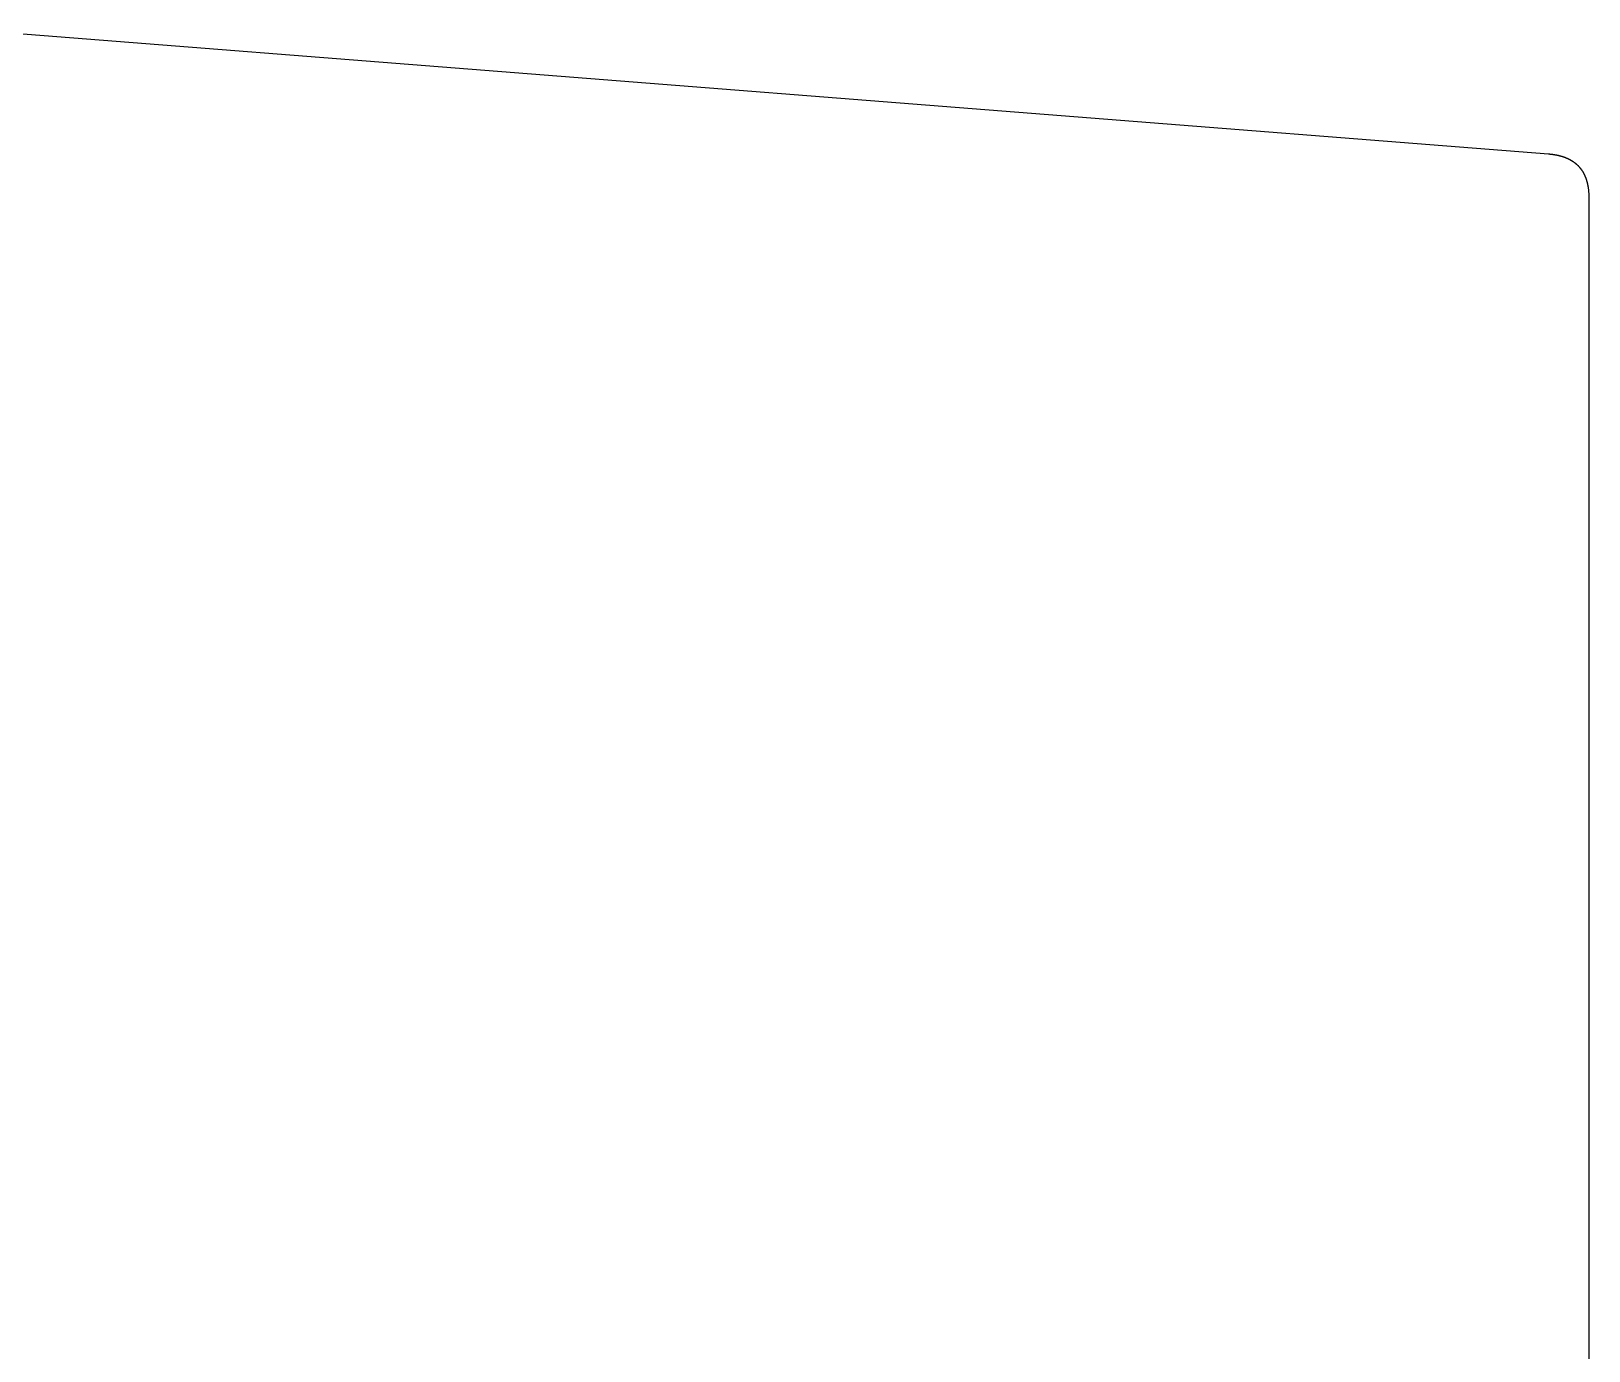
# Model space of a CAD drawing. Extents: x -174 to 104, y -42 to 61.
# Drawn here: x 68.63 to 104.18, y 9.19 to 39.31 of the extents above; entities that cross this region are included whole.
import ezdxf

# ---------------------------------------------------------------- set-up
doc = ezdxf.new("R2010")
doc.units = 0
doc.layers.add('BLACK', color=7, linetype='CONTINUOUS')

msp = doc.modelspace()

# ---------------------------------------------------------------- linework, layer by layer
at = {"layer": 'BLACK', "linetype": 'CONTINUOUS'}
for p, q in [((67.668181, 39.312002), (103.25854, 36.51098)), ((103.25854, 36.51098), (103.264601, 36.510493)), ((103.264601, 36.510493), (103.270643, 36.509987)), ((103.270643, 36.509987), (103.276646, 36.509465)), ((103.276646, 36.509465), (103.282629, 36.508924)), ((103.282629, 36.508924), (103.288575, 36.508367)), ((103.288575, 36.508367), (103.2945, 36.507791)), ((103.2945, 36.507791), (103.300389, 36.507199)), ((103.300389, 36.507199), (103.306257, 36.506588)), ((103.306257, 36.506588), (103.312089, 36.505962)), ((103.312089, 36.505962), (103.317901, 36.505317)), ((103.317901, 36.505317), (103.323676, 36.504656)), ((103.323676, 36.504656), (103.329432, 36.503978)), ((103.329432, 36.503978), (103.335151, 36.503283)), ((103.335151, 36.503283), (103.340851, 36.502571)), ((103.340851, 36.502571), (103.346516, 36.501843)), ((103.346516, 36.501843), (103.352161, 36.501097)), ((103.352161, 36.501097), (103.35777, 36.500336)), ((103.35777, 36.500336), (103.36336, 36.499557)), ((103.36336, 36.499557), (103.368915, 36.498763)), ((103.368915, 36.498763), (103.374451, 36.497952)), ((103.374451, 36.497952), (103.379953, 36.497125)), ((103.379953, 36.497125), (103.385435, 36.496281)), ((103.385435, 36.496281), (103.390883, 36.495422)), ((103.390883, 36.495422), (103.396312, 36.494545)), ((103.396312, 36.494545), (103.401707, 36.493654)), ((103.401707, 36.493654), (103.407083, 36.492746)), ((103.407083, 36.492746), (103.412425, 36.491823)), ((103.412425, 36.491823), (103.417749, 36.490883)), ((103.417749, 36.490883), (103.423039, 36.489929)), ((103.423039, 36.489929), (103.428311, 36.488957)), ((103.428311, 36.488957), (103.43355, 36.487971)), ((103.43355, 36.487971), (103.438771, 36.486969)), ((103.438771, 36.486969), (103.443959, 36.485952)), ((103.443959, 36.485952), (103.449128, 36.484919)), ((103.449128, 36.484919), (103.454265, 36.483871)), ((103.454265, 36.483871), (103.459384, 36.482807)), ((103.459384, 36.482807), (103.464471, 36.481729)), ((103.464471, 36.481729), (103.46954, 36.480634)), ((103.46954, 36.480634), (103.474577, 36.479526)), ((103.474577, 36.479526), (103.479597, 36.478401)), ((103.479597, 36.478401), (103.484585, 36.477263)), ((103.484585, 36.477263), (103.489555, 36.476109)), ((103.489555, 36.476109), (103.494494, 36.47494)), ((103.494494, 36.47494), (103.499415, 36.473756)), ((103.499415, 36.473756), (103.504306, 36.472558)), ((103.504306, 36.472558), (103.509179, 36.471345)), ((103.509179, 36.471345), (103.514022, 36.470118)), ((103.514022, 36.470118), (103.518847, 36.468874)), ((103.518847, 36.468874), (103.523642, 36.467618)), ((103.523642, 36.467618), (103.528419, 36.466346)), ((103.528419, 36.466346), (103.533167, 36.465061)), ((103.533167, 36.465061), (103.537898, 36.46376)), ((103.537898, 36.46376), (103.542599, 36.462446)), ((103.542599, 36.462446), (103.547283, 36.461117)), ((103.547283, 36.461117), (103.551938, 36.459774)), ((103.551938, 36.459774), (103.556576, 36.458416)), ((103.556576, 36.458416), (103.561185, 36.457046)), ((103.561185, 36.457046), (103.565777, 36.455659)), ((103.565777, 36.455659), (103.570341, 36.45426)), ((103.570341, 36.45426), (103.574888, 36.452846)), ((103.574888, 36.452846), (103.579407, 36.451419)), ((103.579407, 36.451419), (103.583908, 36.449977)), ((103.583908, 36.449977), (103.588382, 36.448522)), ((103.588382, 36.448522), (103.59284, 36.447052)), ((103.59284, 36.447052), (103.597269, 36.44557)), ((103.597269, 36.44557), (103.601682, 36.444073)), ((103.601682, 36.444073), (103.606068, 36.442563)), ((103.606068, 36.442563), (103.610438, 36.441038)), ((103.610438, 36.441038), (103.61478, 36.439501)), ((103.61478, 36.439501), (103.619106, 36.437949)), ((103.619106, 36.437949), (103.623406, 36.436385)), ((103.623406, 36.436385), (103.627689, 36.434806)), ((103.627689, 36.434806), (103.631946, 36.433215)), ((103.631946, 36.433215), (103.636186, 36.431609)), ((103.636186, 36.431609), (103.640401, 36.429991)), ((103.640401, 36.429991), (103.644599, 36.428358)), ((103.644599, 36.428358), (103.648772, 36.426714)), ((103.648772, 36.426714), (103.652928, 36.425054)), ((103.652928, 36.425054), (103.65706, 36.423383)), ((103.65706, 36.423383), (103.661175, 36.421697)), ((103.661175, 36.421697), (103.665265, 36.42)), ((103.665265, 36.42), (103.669339, 36.418287)), ((103.669339, 36.418287), (103.673388, 36.416564)), ((103.673388, 36.416564), (103.677421, 36.414825)), ((103.677421, 36.414825), (103.681431, 36.413075)), ((103.681431, 36.413075), (103.685423, 36.41131)), ((103.685423, 36.41131), (103.689392, 36.409534)), ((103.689392, 36.409534), (103.693345, 36.407743)), ((103.693345, 36.407743), (103.697275, 36.405941)), ((103.697275, 36.405941), (103.701188, 36.404124)), ((103.701188, 36.404124), (103.705078, 36.402296)), ((103.705078, 36.402296), (103.708952, 36.400453)), ((103.708952, 36.400453), (103.712803, 36.398599)), ((103.712803, 36.398599), (103.716639, 36.396731)), ((103.716639, 36.396731), (103.720451, 36.394851)), ((103.720451, 36.394851), (103.724248, 36.392957)), ((103.724248, 36.392957), (103.728022, 36.391052)), ((103.728022, 36.391052), (103.731781, 36.389132)), ((103.731781, 36.389132), (103.735517, 36.387201)), ((103.735517, 36.387201), (103.739237, 36.385256)), ((103.739237, 36.385256), (103.742936, 36.383299)), ((103.742936, 36.383299), (103.746619, 36.381328)), ((103.746619, 36.381328), (103.75028, 36.379346)), ((103.75028, 36.379346), (103.753926, 36.37735)), ((103.753926, 36.37735), (103.757551, 36.375343)), ((103.757551, 36.375343), (103.76116, 36.373321)), ((103.76116, 36.373321), (103.764747, 36.371288)), ((103.764747, 36.371288), (103.76832, 36.369241)), ((103.76832, 36.369241), (103.771871, 36.367183)), ((103.771871, 36.367183), (103.775407, 36.365111)), ((103.775407, 36.365111), (103.778923, 36.363028)), ((103.778923, 36.363028), (103.782423, 36.36093)), ((103.782423, 36.36093), (103.785903, 36.358822)), ((103.785903, 36.358822), (103.789367, 36.356699)), ((103.789367, 36.356699), (103.792811, 36.354565)), ((103.792811, 36.354565), (103.79624, 36.352417)), ((103.79624, 36.352417), (103.79965, 36.350258)), ((103.79965, 36.350258), (103.803044, 36.348084)), ((103.803044, 36.348084), (103.806418, 36.3459)), ((103.806418, 36.3459), (103.809777, 36.343702)), ((103.809777, 36.343702), (103.813117, 36.341492)), ((103.813117, 36.341492), (103.816442, 36.339268)), ((103.816442, 36.339268), (103.819747, 36.337033)), ((103.819747, 36.337033), (103.823038, 36.334784)), ((103.823038, 36.334784), (103.826309, 36.332524)), ((103.826309, 36.332524), (103.829566, 36.33025)), ((103.829566, 36.33025), (103.832804, 36.327965)), ((103.832804, 36.327965), (103.836027, 36.325665)), ((103.836027, 36.325665), (103.839231, 36.323355)), ((103.839231, 36.323355), (103.842421, 36.32103)), ((103.842421, 36.32103), (103.845592, 36.318694)), ((103.845592, 36.318694), (103.848748, 36.316344)), ((103.848748, 36.316344), (103.851886, 36.313982)), ((103.851886, 36.313982), (103.85501, 36.311607)), ((103.85501, 36.311607), (103.858115, 36.30922)), ((103.858115, 36.30922), (103.861206, 36.306819)), ((103.861206, 36.306819), (103.864279, 36.304407)), ((103.864279, 36.304407), (103.867338, 36.301981)), ((103.867338, 36.301981), (103.870379, 36.299543)), ((103.870379, 36.299543), (103.873405, 36.297091)), ((103.873405, 36.297091), (103.876414, 36.294628)), ((103.876414, 36.294628), (103.879408, 36.292151)), ((103.879408, 36.292151), (103.882385, 36.289661)), ((103.882385, 36.289661), (103.885347, 36.287158)), ((103.885347, 36.287158), (103.888293, 36.284644)), ((103.888293, 36.284644), (103.891224, 36.282115)), ((103.891224, 36.282115), (103.894138, 36.279574)), ((103.894138, 36.279574), (103.897038, 36.27702)), ((103.897038, 36.27702), (103.899921, 36.274453)), ((103.899921, 36.274453), (103.902789, 36.271873)), ((103.902789, 36.271873), (103.905641, 36.26928)), ((103.905641, 36.26928), (103.908479, 36.266674)), ((103.908479, 36.266674), (103.911301, 36.264055)), ((103.911301, 36.264055), (103.914107, 36.261423)), ((103.914107, 36.261423), (103.916898, 36.258778)), ((103.916898, 36.258778), (103.919675, 36.256119)), ((103.919675, 36.256119), (103.922435, 36.253448)), ((103.922435, 36.253448), (103.925181, 36.250763)), ((103.925181, 36.250763), (103.927912, 36.248065)), ((103.927912, 36.248065), (103.930628, 36.245354)), ((103.930628, 36.245354), (103.933328, 36.242629)), ((103.933328, 36.242629), (103.936014, 36.239891)), ((103.936014, 36.239891), (103.938684, 36.23714)), ((103.938684, 36.23714), (103.94134, 36.234376)), ((103.94134, 36.234376), (103.943981, 36.231598)), ((103.943981, 36.231598), (103.946608, 36.228806)), ((103.946608, 36.228806), (103.949219, 36.226001)), ((103.949219, 36.226001), (103.951816, 36.223183)), ((103.951816, 36.223183), (103.956965, 36.217505)), ((103.956965, 36.217505), (103.962056, 36.211773)), ((103.962056, 36.211773), (103.967089, 36.205986)), ((103.967089, 36.205986), (103.972063, 36.200143)), ((103.972063, 36.200143), (103.97698, 36.194245)), ((103.97698, 36.194245), (103.98184, 36.188292)), ((103.98184, 36.188292), (103.986642, 36.182281)), ((103.986642, 36.182281), (103.991387, 36.176214)), ((103.991387, 36.176214), (103.996075, 36.17009)), ((103.996075, 36.17009), (104.000706, 36.163909)), ((104.000706, 36.163909), (104.005281, 36.157669)), ((104.005281, 36.157669), (104.009799, 36.151371)), ((104.009799, 36.151371), (104.014261, 36.145015)), ((104.014261, 36.145015), (104.018667, 36.138599)), ((104.018667, 36.138599), (104.023016, 36.132123)), ((104.023016, 36.132123), (104.02731, 36.125587)), ((104.02731, 36.125587), (104.031548, 36.118991)), ((104.031548, 36.118991), (104.035729, 36.112334)), ((104.035729, 36.112334), (104.039855, 36.105614)), ((104.039855, 36.105614), (104.043926, 36.098833)), ((104.043926, 36.098833), (104.04794, 36.091989)), ((104.04794, 36.091989), (104.051899, 36.085082)), ((104.051899, 36.085082), (104.055802, 36.078111)), ((104.055802, 36.078111), (104.059649, 36.071076)), ((104.059649, 36.071076), (104.063441, 36.063977)), ((104.063441, 36.063977), (104.067176, 36.056811)), ((104.067176, 36.056811), (104.070856, 36.04958)), ((104.070856, 36.04958), (104.07448, 36.042282)), ((104.07448, 36.042282), (104.078048, 36.034918)), ((104.078048, 36.034918), (104.081559, 36.027485)), ((104.081559, 36.027485), (104.085015, 36.019984)), ((104.085015, 36.019984), (104.088413, 36.012414)), ((104.088413, 36.012414), (104.091756, 36.004775)), ((104.091756, 36.004775), (104.095042, 35.997065)), ((104.095042, 35.997065), (104.09827, 35.989285)), ((104.09827, 35.989285), (104.101442, 35.981432)), ((104.101442, 35.981432), (104.104557, 35.973508)), ((104.104557, 35.973508), (104.107614, 35.965511)), ((104.107614, 35.965511), (104.110614, 35.957441)), ((104.110614, 35.957441), (104.113556, 35.949296)), ((104.113556, 35.949296), (104.116439, 35.941076)), ((104.116439, 35.941076), (104.119265, 35.932781)), ((104.119265, 35.932781), (104.122031, 35.92441)), ((104.122031, 35.92441), (104.124739, 35.915961)), ((104.124739, 35.915961), (104.127388, 35.907435)), ((104.127388, 35.907435), (104.129977, 35.898831)), ((104.129977, 35.898831), (104.132506, 35.890147)), ((104.132506, 35.890147), (104.134975, 35.881383)), ((104.134975, 35.881383), (104.137384, 35.872539)), ((104.137384, 35.872539), (104.139732, 35.863613)), ((104.139732, 35.863613), (104.142018, 35.854606)), ((104.142018, 35.854606), (104.144243, 35.845515)), ((104.144243, 35.845515), (104.146406, 35.836341)), ((104.146406, 35.836341), (104.148507, 35.827082)), ((104.148507, 35.827082), (104.150545, 35.817738)), ((104.150545, 35.817738), (104.152519, 35.808308)), ((104.152519, 35.808308), (104.15443, 35.798791)), ((104.15443, 35.798791), (104.156277, 35.789187)), ((104.156277, 35.789187), (104.158059, 35.779494)), ((104.158059, 35.779494), (104.159777, 35.769712)), ((104.159777, 35.769712), (104.161428, 35.75984)), ((104.161428, 35.75984), (104.163014, 35.749877)), ((104.163014, 35.749877), (104.164533, 35.739823)), ((104.164533, 35.739823), (104.165985, 35.729675)), ((104.165985, 35.729675), (104.16737, 35.719435)), ((104.16737, 35.719435), (104.168686, 35.7091)), ((104.168686, 35.7091), (104.169934, 35.698671)), ((104.169934, 35.698671), (104.171113, 35.688145)), ((104.171113, 35.688145), (104.172222, 35.677523)), ((104.172222, 35.677523), (104.17326, 35.666803)), ((104.17326, 35.666803), (104.174228, 35.655984)), ((104.174228, 35.655984), (104.175124, 35.645066)), ((104.175124, 35.645066), (104.175947, 35.634048)), ((104.175947, 35.634048), (104.176698, 35.622929)), ((104.176698, 35.622929), (104.177376, 35.611708)), ((104.177376, 35.611708), (104.17798, 35.600384)), ((104.17798, 35.600384), (104.178508, 35.588956)), ((104.178508, 35.588956), (104.178962, 35.577424)), ((104.178962, 35.577424), (104.179339, 35.565786)), ((104.179339, 35.565786), (104.17964, 35.554041)), ((104.17964, 35.554041), (104.179864, 35.542189)), ((104.179864, 35.542189), (104.180009, 35.530228)), ((104.180009, 35.530228), (104.180075, 35.518159)), ((104.180075, 35.518159), (104.18008, 35.514062)), ((104.18008, 35.514062), (104.18008, -34.234398))]:
    msp.add_line(p, q, dxfattribs=at)

doc.saveas('drawing.dxf')
